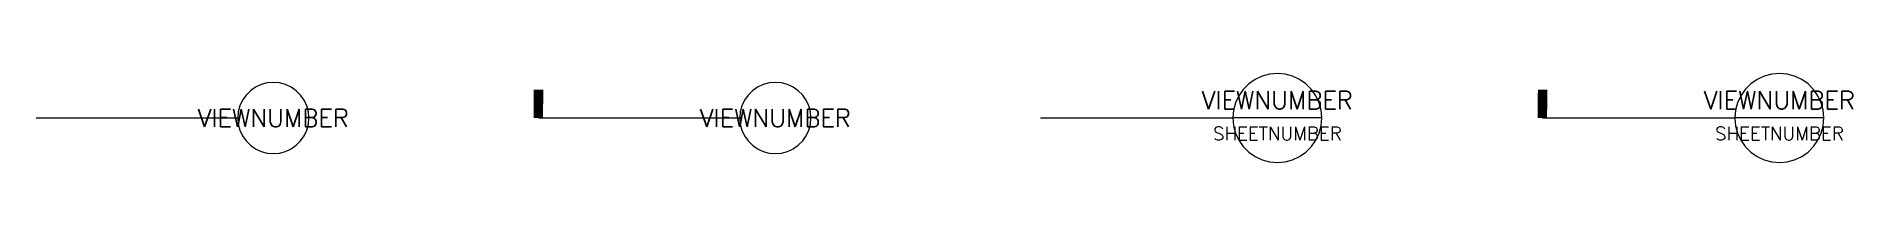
# Model space of a CAD drawing. Header units: millimetres. Extents: x -3992 to 26601, y -750 to 750.
import ezdxf
from ezdxf.enums import TextEntityAlignment as Align

# ---------------------------------------------------------------- set-up
doc = ezdxf.new("R2010")
doc.units = ezdxf.units.MM
doc.header["$LTSCALE"] = 0.5
doc.set_wipeout_variables(frame=1)
doc.layers.add('Aec-Detail-Marks', color=150, linetype='Continuous', lineweight=18)
doc.styles.add('RomanS', font='romans.shx')

# ---------------------------------------------------------------- blocks, each defined once
blk = doc.blocks.new('Anno_SS_Detail_A1_large_wo')
at = {"layer": 'Aec-Detail-Marks', "color": 0, "linetype": 'ByBlock', "lineweight": -2}
blk.add_lwpolyline([(-39.92, 0), (-6, 0)], dxfattribs=at)
at = {"color": 0, "linetype": 'ByBlock', "lineweight": -2}
blk.add_wipeout([(6, 0), (5.91, 1.04), (5.64, 2.05), (5.2, 3), (4.6, 3.86), (3.86, 4.6), (3, 5.2), (2.05, 5.64), (1.04, 5.91), (0, 6), (-1.04, 5.91), (-2.05, 5.64), (-3, 5.2), (-3.86, 4.6), (-4.6, 3.86), (-5.2, 3), (-5.64, 2.05), (-5.91, 1.04), (-6, 0), (-5.91, -1.04), (-5.64, -2.05), (-5.2, -3), (-4.6, -3.86), (-3.86, -4.6), (-3, -5.2), (-2.05, -5.64), (-1.04, -5.91), (0, -6), (1.04, -5.91), (2.05, -5.64), (3, -5.2), (3.86, -4.6), (4.6, -3.86), (5.2, -3), (5.64, -2.05), (5.91, -1.04)], dxfattribs=at)
blk.add_lwpolyline([(6, 0), (5.91, 1.04), (5.64, 2.05), (5.2, 3), (4.6, 3.86), (3.86, 4.6), (3, 5.2), (2.05, 5.64), (1.04, 5.91), (0, 6), (-1.04, 5.91), (-2.05, 5.64), (-3, 5.2), (-3.86, 4.6), (-4.6, 3.86), (-5.2, 3), (-5.64, 2.05), (-5.91, 1.04), (-6, 0), (-5.91, -1.04), (-5.64, -2.05), (-5.2, -3), (-4.6, -3.86), (-3.86, -4.6), (-3, -5.2), (-2.05, -5.64), (-1.04, -5.91), (0, -6), (1.04, -5.91), (2.05, -5.64), (3, -5.2), (3.86, -4.6), (4.6, -3.86), (5.2, -3), (5.64, -2.05), (5.91, -1.04)], close=True, dxfattribs=at)
at = {"color": 0, "linetype": 'ByBlock', "lineweight": -2, "style": 'RomanS'}
blk.add_attdef('NUMBER', text='', height=3, dxfattribs=at).set_placement((0, 0), align=Align.MIDDLE)
blk = doc.blocks.new('Anno_SS_Detail_A2T_large_wo')
at = {"color": 0, "linetype": 'ByBlock', "lineweight": -2}
blk.add_lwpolyline([(-39.92, 0, 1.59, 1.59, 0), (-39.89, 4.76, 0, 0, 0)], format="xyseb", dxfattribs=at)
blk.add_wipeout([(7.5, 0), (7.39, 1.3), (7.05, 2.57), (6.5, 3.75), (5.75, 4.82), (4.82, 5.75), (3.75, 6.5), (2.57, 7.05), (1.3, 7.39), (0, 7.5), (-1.3, 7.39), (-2.57, 7.05), (-3.75, 6.5), (-4.82, 5.75), (-5.75, 4.82), (-6.5, 3.75), (-7.05, 2.57), (-7.39, 1.3), (-7.5, 0), (-7.39, -1.3), (-7.05, -2.57), (-6.5, -3.75), (-5.75, -4.82), (-4.82, -5.75), (-3.75, -6.5), (-2.57, -7.05), (-1.3, -7.39), (0, -7.5), (1.3, -7.39), (2.57, -7.05), (3.75, -6.5), (4.82, -5.75), (5.75, -4.82), (6.5, -3.75), (7.05, -2.57), (7.39, -1.3)], dxfattribs=at)
blk.add_line((7.5, 0), (-7.5, 0), dxfattribs=at)
blk.add_lwpolyline([(7.5, 0), (7.39, 1.3), (7.05, 2.57), (6.5, 3.75), (5.75, 4.82), (4.82, 5.75), (3.75, 6.5), (2.57, 7.05), (1.3, 7.39), (0, 7.5), (-1.3, 7.39), (-2.57, 7.05), (-3.75, 6.5), (-4.82, 5.75), (-5.75, 4.82), (-6.5, 3.75), (-7.05, 2.57), (-7.39, 1.3), (-7.5, 0), (-7.39, -1.3), (-7.05, -2.57), (-6.5, -3.75), (-5.75, -4.82), (-4.82, -5.75), (-3.75, -6.5), (-2.57, -7.05), (-1.3, -7.39), (0, -7.5), (1.3, -7.39), (2.57, -7.05), (3.75, -6.5), (4.82, -5.75), (5.75, -4.82), (6.5, -3.75), (7.05, -2.57), (7.39, -1.3)], close=True, dxfattribs=at)
at = {"layer": 'Aec-Detail-Marks', "color": 0, "linetype": 'ByBlock', "lineweight": -2}
blk.add_lwpolyline([(-39.92, 0), (-7.5, 0)], dxfattribs=at)
at = {"color": 0, "linetype": 'ByBlock', "lineweight": -2, "style": 'RomanS'}
blk.add_attdef('NUMBER', text='', height=3, dxfattribs=at).set_placement((0, 1.5), align=Align.CENTER)
blk.add_attdef('SHEET', text='', height=2.25, dxfattribs=at).set_placement((0, -1.5), align=Align.TOP_CENTER)
blk = doc.blocks.new('Anno_SS_Detail_A2_large_wo')
at = {"color": 0, "linetype": 'ByBlock', "lineweight": -2}
blk.add_wipeout([(7.5, 0), (7.39, 1.3), (7.05, 2.57), (6.5, 3.75), (5.75, 4.82), (4.82, 5.75), (3.75, 6.5), (2.57, 7.05), (1.3, 7.39), (0, 7.5), (-1.3, 7.39), (-2.57, 7.05), (-3.75, 6.5), (-4.82, 5.75), (-5.75, 4.82), (-6.5, 3.75), (-7.05, 2.57), (-7.39, 1.3), (-7.5, 0), (-7.39, -1.3), (-7.05, -2.57), (-6.5, -3.75), (-5.75, -4.82), (-4.82, -5.75), (-3.75, -6.5), (-2.57, -7.05), (-1.3, -7.39), (0, -7.5), (1.3, -7.39), (2.57, -7.05), (3.75, -6.5), (4.82, -5.75), (5.75, -4.82), (6.5, -3.75), (7.05, -2.57), (7.39, -1.3)], dxfattribs=at)
blk.add_line((7.5, 0), (-7.5, 0), dxfattribs=at)
blk.add_lwpolyline([(7.5, 0), (7.39, 1.3), (7.05, 2.57), (6.5, 3.75), (5.75, 4.82), (4.82, 5.75), (3.75, 6.5), (2.57, 7.05), (1.3, 7.39), (0, 7.5), (-1.3, 7.39), (-2.57, 7.05), (-3.75, 6.5), (-4.82, 5.75), (-5.75, 4.82), (-6.5, 3.75), (-7.05, 2.57), (-7.39, 1.3), (-7.5, 0), (-7.39, -1.3), (-7.05, -2.57), (-6.5, -3.75), (-5.75, -4.82), (-4.82, -5.75), (-3.75, -6.5), (-2.57, -7.05), (-1.3, -7.39), (0, -7.5), (1.3, -7.39), (2.57, -7.05), (3.75, -6.5), (4.82, -5.75), (5.75, -4.82), (6.5, -3.75), (7.05, -2.57), (7.39, -1.3)], close=True, dxfattribs=at)
at = {"layer": 'Aec-Detail-Marks', "color": 0, "linetype": 'ByBlock', "lineweight": -2}
blk.add_lwpolyline([(-39.92, 0), (-7.5, 0)], dxfattribs=at)
at = {"color": 0, "linetype": 'ByBlock', "lineweight": -2, "style": 'RomanS'}
blk.add_attdef('NUMBER', text='', height=3, dxfattribs=at).set_placement((0, 1.5), align=Align.CENTER)
blk.add_attdef('SHEET', text='', height=2.25, dxfattribs=at).set_placement((0, -1.5), align=Align.TOP_CENTER)
blk = doc.blocks.new('*U9')
at = {"color": 0, "linetype": 'ByBlock', "lineweight": -2}
blk.add_lwpolyline([(-39.92, 0, 1.59, 1.59, 0), (-39.89, 4.76, 0, 0, 0)], format="xyseb", dxfattribs=at)
blk.add_wipeout([(6, 0), (5.91, 1.04), (5.64, 2.05), (5.2, 3), (4.6, 3.86), (3.86, 4.6), (3, 5.2), (2.05, 5.64), (1.04, 5.91), (0, 6), (-1.04, 5.91), (-2.05, 5.64), (-3, 5.2), (-3.86, 4.6), (-4.6, 3.86), (-5.2, 3), (-5.64, 2.05), (-5.91, 1.04), (-6, 0), (-5.91, -1.04), (-5.64, -2.05), (-5.2, -3), (-4.6, -3.86), (-3.86, -4.6), (-3, -5.2), (-2.05, -5.64), (-1.04, -5.91), (0, -6), (1.04, -5.91), (2.05, -5.64), (3, -5.2), (3.86, -4.6), (4.6, -3.86), (5.2, -3), (5.64, -2.05), (5.91, -1.04)], dxfattribs=at)
blk.add_lwpolyline([(6, 0), (5.91, 1.04), (5.64, 2.05), (5.2, 3), (4.6, 3.86), (3.86, 4.6), (3, 5.2), (2.05, 5.64), (1.04, 5.91), (0, 6), (-1.04, 5.91), (-2.05, 5.64), (-3, 5.2), (-3.86, 4.6), (-4.6, 3.86), (-5.2, 3), (-5.64, 2.05), (-5.91, 1.04), (-6, 0), (-5.91, -1.04), (-5.64, -2.05), (-5.2, -3), (-4.6, -3.86), (-3.86, -4.6), (-3, -5.2), (-2.05, -5.64), (-1.04, -5.91), (0, -6), (1.04, -5.91), (2.05, -5.64), (3, -5.2), (3.86, -4.6), (4.6, -3.86), (5.2, -3), (5.64, -2.05), (5.91, -1.04)], close=True, dxfattribs=at)
at = {"layer": 'Aec-Detail-Marks', "color": 0, "linetype": 'ByBlock', "lineweight": -2}
blk.add_lwpolyline([(-39.92, 0), (-6, 0)], dxfattribs=at)
at = {"color": 0, "linetype": 'ByBlock', "lineweight": -2, "style": 'RomanS'}
blk.add_attdef('NUMBER', text='', height=3, dxfattribs=at).set_placement((0, 0), align=Align.MIDDLE)

msp = doc.modelspace()

# ---------------------------------------------------------------- block references
at = {"layer": 'Aec-Detail-Marks', "xscale": 100, "yscale": 100, "zscale": 100}
for name, p, values in [('Anno_SS_Detail_A2_large_wo', (16911, 0), {'SHEET': 'SHEETNUMBER', 'NUMBER': 'VIEWNUMBER'}), ('Anno_SS_Detail_A2T_large_wo', (25367, 0), {'SHEET': 'SHEETNUMBER', 'NUMBER': 'VIEWNUMBER'}), ('Anno_SS_Detail_A1_large_wo', (0, 0), {'NUMBER': 'VIEWNUMBER'}), ('*U9', (8456, 0), {'NUMBER': 'VIEWNUMBER'})]:
    msp.add_blockref(name, p, dxfattribs=at).add_auto_attribs(values)

doc.saveas('drawing.dxf')
